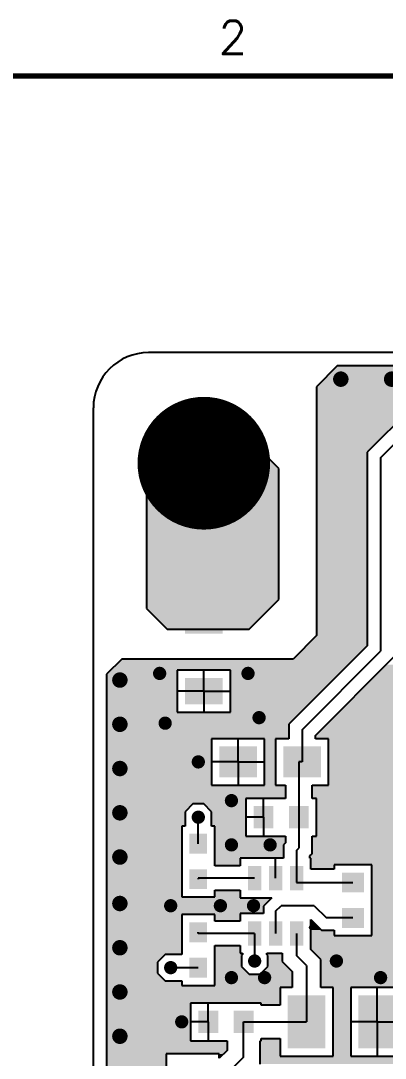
# Model space of a CAD drawing. Extents: x 295 to 953, y 10 to 290.
# Drawn here: x 545.9 to 578.9, y 196.2 to 290 of the extents above; entities that cross this region are included whole.
import ezdxf
from ezdxf.enums import TextEntityAlignment as Align

# ---------------------------------------------------------------- set-up
doc = ezdxf.new("R2010")
doc.units = 0
doc.header["$LTSCALE"] = 5
doc.header["$MEASUREMENT"] = 0
doc.layers.get('0').update_dxf_attribs({"linetype": 'CONTINUOUS', "lineweight": 25})
for name, color, linetype in [('16_COMP_GBR', 4, 'CONTINUOUS'), ('문자', 4, 'CONTINUOUS'), ('테두리', 3, 'CONTINUOUS')]:
    doc.layers.add(name, color=color, linetype=linetype)
doc.styles.get("Standard").update_dxf_attribs({"font": 'simplex.shx'})

# ---------------------------------------------------------------- blocks, each defined once
blk = doc.blocks.new('C')
at = {"layer": '테두리', "const_width": 0.5}
blk.add_lwpolyline([(15, 285), (15, 15), (405, 15), (405, 285), (15, 285)], dxfattribs=at)
at = {"layer": '문자'}
blk.add_text('2', height=3, dxfattribs=at).set_placement((88.125, 288.5), align=Align.MIDDLE)

msp = doc.modelspace()

# ---------------------------------------------------------------- linework, layer by layer
at = {"color": 7}
for points, const_width in [([(574.528, 257.6, 1), (575.228, 257.6, 1)], 0.7), ([(579.128, 257.6, 1), (579.828, 257.6, 1)], 0.7), ([(559.478, 250, 1), (565.478, 250, 1)], 6), ([(554.528, 230.4, 1), (555.228, 230.4, 1)], 0.7), ([(558.178, 231, 1), (558.778, 231, 1)], 0.6), ([(566.178, 231, 1), (566.778, 231, 1)], 0.6), ([(554.528, 226.4, 1), (555.228, 226.4, 1)], 0.7), ([(558.678, 226.5, 1), (559.278, 226.5, 1)], 0.6), ([(567.178, 227, 1), (567.778, 227, 1)], 0.6), ([(561.678, 223, 1), (562.278, 223, 1)], 0.6), ([(554.528, 222.4, 1), (555.228, 222.4, 1)], 0.7), ([(564.678, 219.5, 1), (565.278, 219.5, 1)], 0.6), ([(554.528, 218.4, 1), (555.228, 218.4, 1)], 0.7), ([(561.678, 218, 1), (562.278, 218, 1)], 0.6), ([(564.678, 215.5, 1), (565.278, 215.5, 1)], 0.6), ([(568.178, 215.5, 1), (568.778, 215.5, 1)], 0.6), ([(554.528, 214.4, 1), (555.228, 214.4, 1)], 0.7), ([(554.528, 210.2, 1), (555.228, 210.2, 1)], 0.7), ([(559.178, 210, 1), (559.778, 210, 1)], 0.6), ([(563.678, 210, 1), (564.278, 210, 1)], 0.6), ([(566.678, 210, 1), (567.278, 210, 1)], 0.6), ([(572.078, 208.038, 1), (572.278, 208.038, 1)], 0.2), ([(554.528, 206.2, 1), (555.228, 206.2, 1)], 0.7), ([(566.778, 205, 1), (567.378, 205, 1)], 0.6), ([(574.178, 205, 1), (574.778, 205, 1)], 0.6), ([(559.178, 204.4, 1), (559.778, 204.4, 1)], 0.6), ([(564.678, 203.5, 1), (565.278, 203.5, 1)], 0.6), ([(567.678, 203.5, 1), (568.278, 203.5, 1)], 0.6), ([(578.178, 203.5, 1), (578.778, 203.5, 1)], 0.6), ([(554.528, 202.2, 1), (555.228, 202.2, 1)], 0.7), ([(560.178, 199.5, 1), (560.778, 199.5, 1)], 0.6), ([(554.528, 198.2, 1), (555.228, 198.2, 1)], 0.7)]:
    msp.add_lwpolyline(points, format="xyb", close=True, dxfattribs=dict(at, const_width=const_width))
for points in [[(564.178, 237), (564.178, 234.6), (560.778, 237), (560.778, 234.6)], [(564.178, 230.6), (564.178, 228.2), (560.778, 230.6), (560.778, 228.2)], [(567.278, 224.4), (567.278, 221.6), (563.878, 224.4), (563.878, 221.6)], [(573.078, 224.4), (573.078, 221.6), (569.678, 224.4), (569.678, 221.6)], [(568.778, 219), (568.778, 217), (566.978, 219), (566.978, 217)], [(571.978, 219), (571.978, 217), (570.178, 219), (570.178, 217)], [(562.778, 216.5), (562.778, 214.7), (561.178, 216.5), (561.178, 214.7)], [(562.778, 213.3), (562.778, 211.5), (561.178, 213.3), (561.178, 211.5)], [(567.678, 213.6), (567.678, 211.4), (566.478, 213.6), (566.478, 211.4)], [(569.578, 213.6), (569.578, 211.4), (568.378, 213.6), (568.378, 211.4)], [(571.478, 213.6), (571.478, 211.4), (570.278, 213.6), (570.278, 211.4)], [(576.978, 213), (576.978, 211.2), (574.978, 213), (574.978, 211.2)], [(576.978, 209.8), (576.978, 208), (574.978, 209.8), (574.978, 208)], [(562.778, 208.5), (562.778, 206.7), (561.178, 208.5), (561.178, 206.7)], [(567.678, 208.6), (567.678, 206.4), (566.478, 208.6), (566.478, 206.4)], [(569.578, 208.6), (569.578, 206.4), (568.378, 208.6), (568.378, 206.4)], [(571.478, 208.6), (571.478, 206.4), (570.278, 208.6), (570.278, 206.4)], [(562.778, 205.3), (562.778, 203.5), (561.178, 205.3), (561.178, 203.5)], [(573.478, 201.9), (573.478, 197.1), (570.078, 201.9), (570.078, 197.1)], [(579.878, 201.9), (579.878, 197.1), (576.478, 201.9), (576.478, 197.1)], [(563.778, 200.5), (563.778, 198.5), (561.978, 200.5), (561.978, 198.5)], [(566.978, 200.5), (566.978, 198.5), (565.178, 200.5), (565.178, 198.5)]]:
    msp.add_solid(points, dxfattribs=at)
at = {"layer": '16_COMP_GBR', "color": 7}
for p, q in [((807.478, 260), (557.478, 260)), ((574.56, 258.8), (572.678, 256.918)), ((790.896, 258.8), (574.56, 258.8)), ((572.678, 256.918), (572.678, 234.418)), ((582.98, 256.7), (577.278, 250.998)), ((578.478, 250.5), (583.478, 255.5)), ((552.478, 85), (552.478, 255)), ((557.278, 252), (557.278, 236.882)), ((566.796, 252), (557.278, 252)), ((569.278, 249.518), (566.796, 252)), ((577.278, 250.998), (577.278, 233.498)), ((578.478, 250.5), (578.478, 233)), ((569.278, 237.682), (569.278, 249.518)), ((566.596, 235), (569.278, 237.682)), ((557.278, 236.882), (559.16, 235)), ((559.16, 235), (566.596, 235)), ((572.678, 234.418), (570.56, 232.3)), ((577.278, 233.498), (570.178, 226.398)), ((571.378, 225.9), (578.478, 233)), ((555.06, 232.3), (553.678, 230.918)), ((570.56, 232.3), (555.06, 232.3)), ((572.578, 225.402), (579.678, 232.502)), ((553.678, 230.918), (553.678, 110.582)), ((560.078, 231.3), (560.078, 227.5)), ((564.878, 231.3), (560.078, 231.3)), ((562.478, 229.4), (562.478, 231.3)), ((564.878, 227.5), (564.878, 231.3)), ((562.478, 229.4), (560.078, 229.4)), ((562.478, 229.4), (562.478, 227.5)), ((562.478, 229.4), (564.878, 229.4)), ((560.078, 227.5), (564.878, 227.5)), ((570.178, 226.398), (570.178, 225.1)), ((563.178, 225.1), (563.178, 220.9)), ((567.978, 225.1), (563.178, 225.1)), ((565.578, 223), (565.578, 225.1)), ((567.978, 220.9), (567.978, 225.1)), ((568.978, 225.1), (568.978, 220.9)), ((570.178, 225.1), (568.978, 225.1)), ((571.378, 225.9), (571.378, 223)), ((572.578, 225.1), (572.578, 225.402)), ((573.778, 225.1), (572.578, 225.1)), ((573.778, 220.9), (573.778, 225.1)), ((565.578, 223), (563.178, 223)), ((565.578, 223), (565.578, 220.9)), ((565.578, 223), (567.978, 223)), ((571.378, 223), (571.078, 223)), ((571.078, 223), (571.078, 218)), ((563.178, 220.9), (567.978, 220.9)), ((568.978, 220.9), (569.878, 220.9)), ((569.878, 220.9), (569.878, 219.7)), ((572.278, 220.9), (573.778, 220.9)), ((572.278, 219.7), (572.278, 220.9)), ((566.278, 219.7), (566.278, 216.3)), ((569.878, 219.7), (566.278, 219.7)), ((567.878, 218), (567.878, 219.7)), ((572.678, 219.7), (572.278, 219.7)), ((572.678, 216.3), (572.678, 219.7)), ((561.48, 219.2), (560.778, 218.498)), ((562.476, 219.2), (561.48, 219.2)), ((563.178, 218.498), (562.476, 219.2)), ((560.778, 218.498), (560.778, 217.2)), ((561.978, 215.6), (561.978, 218)), ((563.178, 217.2), (563.178, 218.498)), ((567.878, 218), (566.278, 218)), ((567.878, 218), (567.878, 216.3)), ((571.078, 218), (571.078, 215.2)), ((560.478, 217.2), (560.478, 210.8)), ((560.778, 217.2), (560.478, 217.2)), ((563.478, 217.2), (563.178, 217.2)), ((563.478, 213.6), (563.478, 217.2)), ((566.278, 216.3), (569.878, 216.3)), ((569.878, 216.3), (569.878, 215.698)), ((572.278, 216.3), (572.678, 216.3)), ((572.278, 214.702), (572.278, 216.3)), ((569.878, 215.698), (569.678, 215.498)), ((569.678, 215.498), (569.678, 214.3)), ((570.878, 215), (571.078, 215.2)), ((570.878, 215), (570.878, 212.5)), ((565.778, 214.3), (565.778, 213.6)), ((569.678, 214.3), (565.778, 214.3)), ((568.978, 212.5), (568.978, 214.3)), ((572.078, 214.502), (572.278, 214.702)), ((572.078, 214.3), (572.078, 214.502)), ((572.178, 214.3), (572.078, 214.3)), ((572.178, 213.3), (572.178, 214.3)), ((565.778, 213.6), (563.478, 213.6)), ((574.278, 213.3), (572.178, 213.3)), ((574.278, 213.7), (574.278, 213.3)), ((577.678, 213.7), (574.278, 213.7)), ((577.678, 207.3), (577.678, 213.7)), ((567.078, 212.5), (561.978, 212.5)), ((561.978, 212.5), (561.978, 212.4)), ((570.878, 212.5), (570.878, 212.1)), ((570.878, 212.1), (575.978, 212.1)), ((563.478, 211.4), (565.778, 211.4)), ((563.478, 210.8), (563.478, 211.4)), ((565.778, 211.4), (565.778, 210.7)), ((560.478, 210.8), (563.478, 210.8)), ((565.778, 210.7), (568.622, 210.7)), ((568.622, 210.7), (567.878, 209.956)), ((560.478, 209.2), (560.478, 205.6)), ((563.478, 209.2), (560.478, 209.2)), ((563.478, 208.6), (563.478, 209.2)), ((565.778, 209.3), (565.778, 208.6)), ((567.878, 209.3), (565.778, 209.3)), ((567.878, 209.956), (567.878, 209.3)), ((568.978, 209.5), (569.478, 210)), ((568.978, 209.5), (568.978, 207.5)), ((572.478, 210), (569.478, 210)), ((572.478, 210), (573.578, 208.9)), ((565.778, 208.6), (563.478, 208.6)), ((572.178, 208.744), (573.122, 207.8)), ((572.178, 208.038), (572.178, 208.744)), ((575.978, 208.9), (573.578, 208.9)), ((561.978, 207.5), (561.978, 207.6)), ((567.078, 207.5), (561.978, 207.5)), ((567.078, 207.5), (567.078, 205)), ((570.878, 207.5), (570.878, 205.5)), ((572.178, 206.038), (572.178, 208.038)), ((573.122, 207.8), (574.278, 207.8)), ((574.278, 207.8), (574.278, 207.3)), ((574.278, 207.3), (577.678, 207.3)), ((563.478, 206.4), (565.778, 206.4)), ((563.478, 202.8), (563.478, 206.4)), ((565.778, 206.4), (565.778, 205.7)), ((558.98, 205.6), (558.278, 204.898)), ((560.478, 205.6), (558.98, 205.6)), ((565.778, 205.7), (565.978, 205.7)), ((565.978, 205.598), (565.878, 205.498)), ((565.878, 205.498), (565.878, 204.502)), ((565.978, 205.7), (565.978, 205.598)), ((568.178, 205.7), (569.578, 205.7)), ((568.178, 205.598), (568.178, 205.7)), ((568.278, 205.498), (568.178, 205.598)), ((568.278, 204.502), (568.278, 205.498)), ((569.578, 205.7), (569.578, 204.962)), ((571.778, 204.6), (570.878, 205.5)), ((573.078, 205.138), (572.178, 206.038)), ((558.278, 204.898), (558.278, 203.902)), ((565.878, 204.502), (566.58, 203.8)), ((567.576, 203.8), (568.278, 204.502)), ((569.578, 204.962), (570.478, 204.062)), ((571.778, 204.6), (571.778, 199.5)), ((573.078, 202.6), (573.078, 205.138)), ((558.278, 203.902), (558.98, 203.2)), ((559.478, 204.4), (561.978, 204.4)), ((566.58, 203.8), (567.576, 203.8)), ((570.478, 204.062), (570.478, 202.6)), ((558.98, 203.2), (560.478, 203.2)), ((560.478, 203.2), (560.478, 202.8)), ((560.478, 202.8), (563.478, 202.8)), ((569.378, 202.6), (569.378, 201)), ((570.478, 202.6), (569.378, 202.6)), ((574.178, 202.6), (573.078, 202.6)), ((574.178, 196.4), (574.178, 202.6)), ((575.778, 202.6), (575.778, 196.4)), ((580.578, 202.6), (575.778, 202.6)), ((578.178, 199.5), (578.178, 202.6)), ((561.278, 201.2), (561.278, 197.8)), ((567.678, 201.2), (561.278, 201.2)), ((562.878, 199.5), (562.878, 201.2)), ((567.678, 201), (567.678, 201.2)), ((569.378, 201), (567.678, 201)), ((562.878, 199.5), (561.278, 199.5)), ((562.878, 199.5), (562.878, 197.8)), ((566.078, 199.5), (571.778, 199.5)), ((566.078, 196.3), (566.078, 199.5)), ((578.178, 199.5), (575.778, 199.5)), ((578.178, 199.5), (578.178, 196.4)), ((578.178, 199.5), (580.578, 199.5)), ((567.678, 198), (569.378, 198)), ((567.678, 197.8), (567.678, 198)), ((569.378, 198), (569.378, 196.4)), ((561.278, 197.8), (564.578, 197.8)), ((564.578, 197.8), (564.578, 196.922)), ((567.578, 197.8), (567.678, 197.8)), ((567.578, 195.678), (567.578, 197.8)), ((559.078, 196.6), (559.078, 192.8)), ((563.878, 196.6), (559.078, 196.6)), ((564.578, 196.922), (563.878, 196.222)), ((563.878, 196.222), (563.878, 196.6)), ((566.078, 196.3), (564.478, 194.7)), ((569.378, 196.4), (574.178, 196.4)), ((575.778, 196.4), (580.578, 196.4))]:
    msp.add_line(p, q, dxfattribs=at)
msp.add_arc((557.478, 255), 5, 90, 180, dxfattribs=at)
for points in [[(573.178, 257.418), (574.56, 258.8), (792.278, 257.418), (790.896, 258.8)], [(574.56, 258.8), (574.56, 258.8), (772.376, 258.8), (574.56, 258.8)], [(572.678, 256.918), (573.178, 257.418), (792.278, 256.918), (792.278, 257.418)], [(572.678, 256.7), (572.678, 256.918), (792.278, 256.7), (792.278, 256.918)], [(572.678, 250.998), (572.678, 256.7), (577.278, 250.998), (582.98, 256.7)], [(572.678, 256.7), (572.678, 256.7), (582.98, 256.7), (772.376, 256.7)], [(557.278, 249.518), (557.278, 252), (569.278, 249.518), (566.796, 252)], [(557.278, 252), (557.278, 252), (566.796, 252), (557.278, 252)], [(572.678, 234.418), (572.678, 250.998), (577.278, 234.418), (577.278, 250.998)], [(557.278, 237.682), (557.278, 249.518), (569.278, 237.682), (569.278, 249.518)], [(557.278, 236.882), (557.278, 237.682), (568.478, 236.882), (569.278, 237.682)], [(559.16, 235), (557.278, 236.882), (566.596, 235), (568.478, 236.882)], [(571.758, 233.498), (572.678, 234.418), (577.278, 233.498), (577.278, 234.418)], [(570.56, 232.3), (571.758, 233.498), (576.08, 232.3), (577.278, 233.498)], [(554.06, 231.3), (555.06, 232.3), (575.08, 231.3), (576.08, 232.3)], [(555.06, 232.3), (555.06, 232.3), (564.878, 232.3), (555.06, 232.3)], [(578.09, 230.914), (578.975, 231.8), (586.728, 230.914), (586.728, 231.8)], [(553.678, 230.918), (554.06, 231.3), (560.078, 230.918), (560.078, 231.3)], [(553.678, 227.5), (553.678, 230.918), (560.078, 227.5), (560.078, 230.918)], [(554.06, 231.3), (554.06, 231.3), (560.078, 231.3), (564.878, 231.3)], [(564.878, 227.5), (564.878, 231.3), (571.28, 227.5), (575.08, 231.3)], [(576.95, 229.774), (578.09, 230.914), (585.588, 229.774), (586.728, 230.914)], [(572.578, 225.402), (576.936, 229.76), (585.248, 225.402), (585.248, 229.76)], [(576.936, 229.76), (576.95, 229.774), (585.588, 229.76), (585.588, 229.774)], [(576.936, 229.76), (576.936, 229.76), (585.248, 229.76), (585.588, 229.76)], [(553.678, 226.398), (553.678, 227.5), (570.178, 226.398), (571.28, 227.5)], [(553.678, 225.1), (553.678, 226.398), (570.178, 225.1), (570.178, 226.398)], [(553.678, 220.9), (553.678, 225.1), (563.178, 220.9), (563.178, 225.1)], [(553.678, 225.1), (553.678, 225.1), (563.178, 225.1), (567.978, 225.1)], [(567.978, 220.9), (567.978, 225.1), (568.978, 220.9), (568.978, 225.1)], [(567.978, 225.1), (567.978, 225.1), (568.978, 225.1), (570.178, 225.1)], [(572.578, 225.1), (572.578, 225.402), (585.248, 225.1), (585.248, 225.402)], [(573.778, 224.29), (573.778, 225.1), (585.248, 224.29), (585.248, 225.1)], [(573.778, 223.616), (573.778, 224.29), (597.518, 223.616), (597.518, 224.29)], [(573.778, 224.29), (573.778, 224.29), (597.518, 224.29), (585.248, 224.29)], [(573.778, 222.2), (573.778, 223.616), (598.933, 222.2), (597.518, 223.616)], [(573.778, 221.498), (573.778, 222.2), (594.778, 221.498), (595.48, 222.2)], [(573.778, 222.2), (573.778, 222.2), (595.48, 222.2), (596.476, 222.2)], [(573.778, 220.9), (573.778, 221.498), (594.778, 220.9), (594.778, 221.498)], [(553.678, 219.7), (553.678, 220.9), (569.878, 219.7), (569.878, 220.9)], [(553.678, 220.9), (553.678, 220.9), (569.878, 220.9), (568.978, 220.9)], [(572.278, 220.502), (572.278, 220.9), (594.778, 220.502), (594.778, 220.9)], [(572.278, 219.8), (572.278, 220.502), (595.48, 219.8), (594.778, 220.502)], [(553.678, 219.2), (553.678, 219.7), (566.278, 219.2), (566.278, 219.7)], [(553.678, 219.7), (553.678, 219.7), (566.278, 219.7), (569.878, 219.7)], [(572.278, 219.7), (572.278, 219.8), (595.934, 219.7), (595.834, 219.8)], [(572.278, 219.8), (572.278, 219.8), (595.834, 219.8), (595.48, 219.8)], [(572.678, 219.55), (572.678, 219.7), (596.084, 219.55), (595.934, 219.7)], [(572.678, 219.498), (572.678, 219.55), (596.278, 219.498), (596.329, 219.55)], [(572.678, 219.55), (572.678, 219.55), (596.329, 219.55), (596.084, 219.55)], [(572.678, 218.502), (572.678, 219.498), (596.278, 218.502), (596.278, 219.498)], [(553.678, 218.498), (553.678, 219.2), (560.778, 218.498), (561.48, 219.2)], [(553.678, 219.2), (553.678, 219.2), (561.48, 219.2), (562.476, 219.2)], [(563.178, 218.498), (562.476, 219.2), (566.278, 218.498), (566.278, 219.2)], [(553.678, 217.2), (553.678, 218.498), (560.778, 217.2), (560.778, 218.498)], [(563.178, 217.2), (563.178, 218.498), (566.278, 217.2), (566.278, 218.498)], [(572.678, 217.806), (572.678, 218.502), (596.976, 217.806), (596.278, 218.502)], [(572.678, 217.8), (572.678, 217.806), (596.98, 217.8), (596.976, 217.806)], [(572.678, 216.3), (572.678, 217.8), (629.834, 216.3), (628.334, 217.8)], [(553.678, 210.8), (553.678, 217.2), (560.478, 210.8), (560.478, 217.2)], [(553.678, 217.2), (553.678, 217.2), (560.478, 217.2), (560.778, 217.2)], [(563.478, 216.3), (563.478, 217.2), (566.278, 216.3), (566.278, 217.2)], [(563.478, 215.698), (563.478, 216.3), (569.878, 215.698), (569.878, 216.3)], [(563.478, 216.3), (563.478, 216.3), (569.878, 216.3), (566.278, 216.3)], [(572.278, 216), (572.278, 216.3), (630.134, 216), (629.834, 216.3)], [(572.278, 215.298), (572.278, 216), (624.678, 215.298), (625.38, 216)], [(572.278, 216), (572.278, 216), (625.38, 216), (626.376, 216)], [(563.478, 215.498), (563.478, 215.698), (569.678, 215.498), (569.878, 215.698)], [(563.478, 214.3), (563.478, 215.498), (569.678, 214.3), (569.678, 215.498)], [(572.278, 214.702), (572.278, 215.298), (624.678, 214.702), (624.678, 215.298)], [(563.478, 213.6), (563.478, 214.3), (565.778, 213.6), (565.778, 214.3)], [(563.478, 214.3), (563.478, 214.3), (565.778, 214.3), (569.678, 214.3)], [(572.078, 214.502), (572.278, 214.702), (624.678, 214.502), (624.678, 214.702)], [(572.078, 214.302), (572.078, 214.502), (624.678, 214.302), (624.678, 214.502)], [(572.078, 214.3), (572.078, 214.302), (624.68, 214.3), (624.678, 214.302)], [(572.178, 213.7), (572.178, 214.3), (625.28, 213.7), (624.68, 214.3)], [(572.178, 213.3), (572.178, 213.7), (574.278, 213.3), (574.278, 213.7)], [(572.178, 213.7), (572.178, 213.7), (574.278, 213.7), (577.678, 213.7)], [(577.678, 213.6), (577.678, 213.7), (625.38, 213.6), (625.28, 213.7)], [(577.678, 208.8), (577.678, 213.6), (637.334, 208.8), (632.534, 213.6)], [(563.478, 210.8), (563.478, 211.4), (565.778, 210.8), (565.778, 211.4)], [(563.478, 211.4), (563.478, 211.4), (565.778, 211.4), (563.478, 211.4)], [(553.678, 210.7), (553.678, 210.8), (565.778, 210.7), (565.778, 210.8)], [(553.678, 209.956), (553.678, 210.7), (567.878, 209.956), (568.621, 210.7)], [(553.678, 210.7), (553.678, 210.7), (568.621, 210.7), (565.778, 210.7)], [(553.678, 209.3), (553.678, 209.956), (567.878, 209.3), (567.878, 209.956)], [(553.678, 209.2), (553.678, 209.3), (565.778, 209.2), (565.778, 209.3)], [(553.678, 209.3), (553.678, 209.3), (565.778, 209.3), (567.878, 209.3)], [(553.678, 205.6), (553.678, 209.2), (560.478, 205.6), (560.478, 209.2)], [(553.678, 209.2), (553.678, 209.2), (560.478, 209.2), (563.478, 209.2)], [(563.478, 208.6), (563.478, 209.2), (565.778, 208.6), (565.778, 209.2)], [(572.178, 207.8), (572.178, 208.744), (573.122, 207.8), (572.178, 208.744)], [(577.678, 208.098), (577.678, 208.8), (618.478, 208.098), (619.18, 208.8)], [(577.678, 208.8), (577.678, 208.8), (619.18, 208.8), (620.176, 208.8)], [(572.178, 207.3), (572.178, 207.8), (574.278, 207.3), (574.278, 207.8)], [(572.178, 207.8), (572.178, 207.8), (574.278, 207.8), (573.122, 207.8)], [(572.178, 207.102), (572.178, 207.3), (618.478, 207.102), (618.478, 207.3)], [(577.678, 207.3), (577.678, 208.098), (618.478, 207.3), (618.478, 208.098)], [(563.478, 205.7), (563.478, 206.4), (565.778, 205.7), (565.778, 206.4)], [(563.478, 206.4), (563.478, 206.4), (565.778, 206.4), (563.478, 206.4)], [(572.178, 206.4), (572.178, 207.102), (619.18, 206.4), (618.478, 207.102)], [(572.178, 206.038), (572.178, 206.4), (640.096, 206.038), (639.734, 206.4)], [(553.678, 204.898), (553.678, 205.6), (558.278, 204.898), (558.98, 205.6)], [(553.678, 205.6), (553.678, 205.6), (558.98, 205.6), (560.478, 205.6)], [(563.478, 205.598), (563.478, 205.7), (565.978, 205.598), (565.978, 205.7)], [(563.478, 205.7), (563.478, 205.7), (565.978, 205.7), (565.778, 205.7)], [(563.478, 205.498), (563.478, 205.598), (565.878, 205.498), (565.978, 205.598)], [(563.478, 204.502), (563.478, 205.498), (565.878, 204.502), (565.878, 205.498)], [(568.178, 205.598), (568.178, 205.7), (569.578, 205.598), (569.578, 205.7)], [(568.178, 205.7), (568.178, 205.7), (569.578, 205.7), (568.178, 205.7)], [(568.278, 205.498), (568.178, 205.598), (569.578, 205.498), (569.578, 205.598)], [(568.278, 204.962), (568.278, 205.498), (569.578, 204.962), (569.578, 205.498)], [(573.078, 205.138), (572.178, 206.038), (640.996, 205.138), (640.096, 206.038)], [(553.678, 203.902), (553.678, 204.898), (558.278, 203.902), (558.278, 204.898)], [(563.478, 203.8), (563.478, 204.502), (566.58, 203.8), (565.878, 204.502)], [(567.838, 204.062), (568.278, 204.502), (570.478, 204.062), (570.038, 204.502)], [(568.278, 204.502), (568.278, 204.962), (570.038, 204.502), (569.578, 204.962)], [(573.078, 204.7), (573.078, 205.138), (641.434, 204.7), (640.996, 205.138)], [(573.078, 202.6), (573.078, 204.7), (624.278, 202.6), (624.278, 204.7)], [(573.078, 204.7), (573.078, 204.7), (624.278, 204.7), (629.678, 204.7)], [(553.678, 203.2), (553.678, 203.902), (558.98, 203.2), (558.278, 203.902)], [(563.478, 202.8), (563.478, 203.8), (570.478, 202.8), (570.478, 203.8)], [(567.576, 203.8), (567.838, 204.062), (570.478, 203.8), (570.478, 204.062)], [(553.678, 202.8), (553.678, 203.2), (560.478, 202.8), (560.478, 203.2)], [(553.678, 203.2), (553.678, 203.2), (560.478, 203.2), (558.98, 203.2)], [(553.678, 202.6), (553.678, 202.8), (570.478, 202.6), (570.478, 202.8)], [(553.678, 201.2), (553.678, 202.6), (569.378, 201.2), (569.378, 202.6)], [(553.678, 202.6), (553.678, 202.6), (569.378, 202.6), (570.478, 202.6)], [(574.178, 196.4), (574.178, 202.6), (575.778, 196.4), (575.778, 202.6)], [(574.178, 202.6), (574.178, 202.6), (575.778, 202.6), (580.578, 202.6)], [(553.678, 197.8), (553.678, 201.2), (561.278, 197.8), (561.278, 201.2)], [(553.678, 201.2), (553.678, 201.2), (561.278, 201.2), (567.678, 201.2)], [(567.678, 201), (567.678, 201.2), (569.378, 201), (569.378, 201.2)], [(567.678, 197.8), (567.678, 198), (569.378, 197.8), (569.378, 198)], [(567.678, 198), (567.678, 198), (569.378, 198), (567.678, 198)], [(553.678, 196.922), (553.678, 197.8), (564.578, 196.922), (564.578, 197.8)], [(553.678, 197.8), (553.678, 197.8), (564.578, 197.8), (561.278, 197.8)], [(567.578, 196.4), (567.578, 197.8), (569.378, 196.4), (569.378, 197.8)], [(553.678, 196.6), (553.678, 196.922), (564.256, 196.6), (564.578, 196.922)], [(553.678, 192.8), (553.678, 196.6), (559.078, 192.8), (559.078, 196.6)], [(553.678, 196.6), (553.678, 196.6), (559.078, 196.6), (563.878, 196.6)], [(563.878, 196.222), (563.878, 196.6), (563.878, 196.222), (564.256, 196.6)], [(567.578, 195.698), (567.578, 196.4), (622.078, 195.698), (622.78, 196.4)], [(567.578, 196.4), (567.578, 196.4), (572.478, 196.4), (569.378, 196.4)], [(573.044, 196.4), (573.287, 196.4), (622.78, 196.4), (623.776, 196.4)]]:
    msp.add_solid(points, dxfattribs=at)

# ---------------------------------------------------------------- block references
msp.add_blockref('C', (476.978, 0))

doc.saveas('drawing.dxf')
